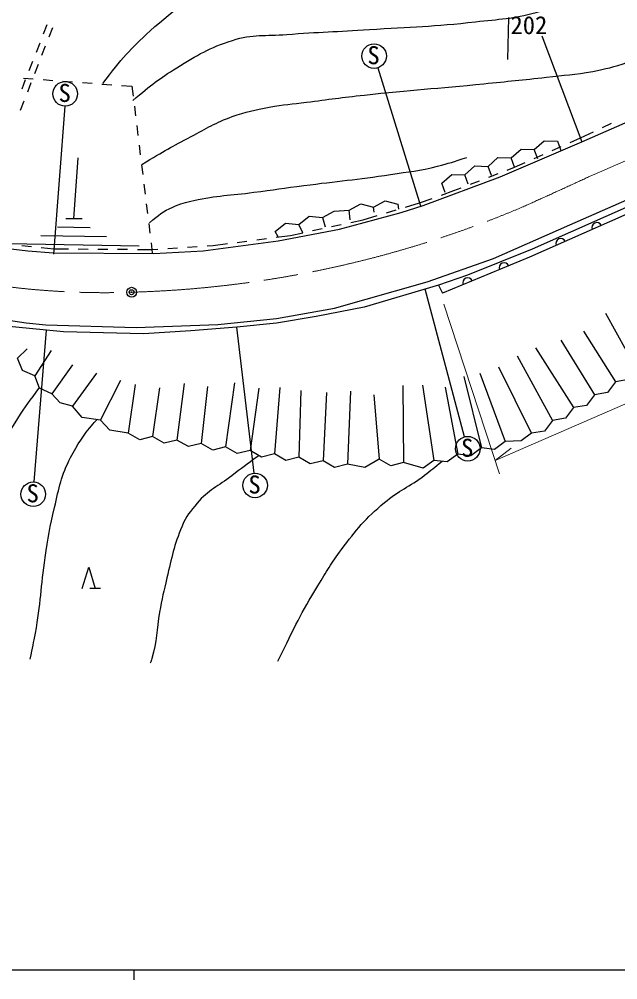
# Model space of a CAD drawing. Units: millimetres, scale not verified. Extents: x 40000 to 680000, y 20000 to 380000.
# Drawn here: x 156364 to 217171, y 204000 to 301530 of the extents above; entities that cross this region are included whole.
import ezdxf
from ezdxf.enums import TextEntityAlignment as Align

# ---------------------------------------------------------------- set-up
doc = ezdxf.new("R2010")
doc.units = ezdxf.units.MM
doc.header["$LTSCALE"] = 1000
doc.header["$PDMODE"] = 32
doc.header["$PDSIZE"] = 500
doc.linetypes.add('CHAIN', pattern=[18.5, 12, -1.5, 3.5, -1.5])
for name, color, linetype, lineweight in [('M-BGD', 7, 'Continuous', 25), ('M-BMK', 2, 'CHAIN', 13), ('M-BMK-SRVR', 3, 'Continuous', 25), ('M-STR-HTXT', 7, 'Continuous', 13), ('M-STR-STRC', 7, 'Continuous', 25), ('M-TTL-BAND', 7, 'Continuous', 25)]:
    doc.layers.add(name, color=color, linetype=linetype, lineweight=lineweight)
doc.styles.add('ＭＳ ゴシック', font='')
doc.styles.get('ＭＳ ゴシック').set_extended_font_data('MS Gothic')

msp = doc.modelspace()

# ---------------------------------------------------------------- linework, layer by layer
at = {"layer": 'M-BGD'}
for p, q in [((159174, 300951), (158809, 300020)), ((159733, 300649), (159370, 299717)), ((158444, 299089), (158079, 298158)), ((159008, 298785), (158645, 297853)), ((157714, 297227), (157350, 296296)), ((158283, 296921), (157920, 295989)), ((192779, 296589), (197128, 282568)), ((156797, 295549), (157794, 295474)), ((156985, 295365), (156620, 294434)), ((157557, 295057), (157195, 294125)), ((158791, 295399), (159788, 295323)), ((160785, 295248), (161783, 295173)), ((162780, 295097), (163777, 295022)), ((164774, 294946), (165771, 294871)), ((166768, 294796), (167817, 294716)), ((167817, 294716), (167940, 293709)), ((156832, 293193), (156470, 292261)), ((160985, 292704), (159847, 277690)), ((168061, 292716), (168183, 291724)), ((168304, 290731), (168426, 289739)), ((215610, 290534), (216515, 290959)), ((213380, 289486), (214705, 290109)), ((168547, 288746), (168668, 287753)), ((208692, 288299), (209695, 289197)), ((209695, 289197), (211041, 289155)), ((211041, 289155), (211383, 288215)), ((212316, 289012), (213380, 289486)), ((206343, 287442), (207346, 288340)), ((207346, 288340), (208692, 288299)), ((208663, 287384), (209576, 287791)), ((209034, 287359), (208692, 288299)), ((210489, 288198), (211403, 288605)), ((161928, 281264), (162340, 287463)), ((168790, 286761), (168911, 285768)), ((203994, 286586), (204997, 287484)), ((204997, 287484), (206343, 287442)), ((206686, 286503), (206343, 287442)), ((206686, 286503), (207749, 286977)), ((199297, 284874), (200300, 285772)), ((200300, 285772), (201645, 285730)), ((201645, 285730), (202649, 286628)), ((202649, 286628), (203994, 286586)), ((204337, 285647), (203994, 286586)), ((204071, 285494), (205004, 285854)), ((205937, 286214), (206686, 286503)), ((199639, 283934), (199297, 284874)), ((201988, 284790), (201645, 285730)), ((202205, 284773), (203138, 285133)), ((169033, 284776), (169154, 283783)), ((199249, 283667), (200523, 284124)), ((200523, 284124), (201272, 284413)), ((192357, 282453), (193538, 283100)), ((193538, 283100), (194839, 282754)), ((195604, 282447), (197034, 282872)), ((197034, 282872), (198308, 283329)), ((169275, 282790), (169397, 281798)), ((187170, 281399), (188351, 282045)), ((188351, 282045), (189875, 282152)), ((189875, 282152), (191056, 282799)), ((189995, 281159), (189875, 282152)), ((191056, 282799), (192357, 282453)), ((192418, 281952), (192357, 282453)), ((193687, 281878), (194646, 282163)), ((194839, 282754), (194901, 282239)), ((162760, 281250), (161096, 281278)), ((184771, 280694), (185830, 281526)), ((185830, 281526), (187170, 281399)), ((187170, 281399), (187452, 280439)), ((190059, 280902), (191299, 281169)), ((191299, 281169), (192728, 281594)), ((163577, 280349), (160250, 280404)), ((169518, 280805), (169639, 279813)), ((182373, 279989), (183431, 280821)), ((182684, 279421), (182373, 279989)), ((183431, 280821), (184771, 280694)), ((185189, 279855), (184771, 280694)), ((186148, 280061), (187126, 280272)), ((188104, 280482), (189081, 280692)), ((165227, 279434), (158571, 279544)), ((178511, 278876), (179502, 279006)), ((180494, 279135), (181486, 279265)), ((182477, 279394), (183930, 279584)), ((183930, 279584), (185171, 279851)), ((168540, 278492), (155229, 278712)), ((156616, 278565), (157610, 278462)), ((158605, 278359), (159888, 278226)), ((159888, 278226), (161366, 278214)), ((162366, 278206), (163366, 278199)), ((164366, 278191), (165366, 278183)), ((166366, 278175), (167365, 278167)), ((168365, 278159), (169843, 278148)), ((169761, 278820), (169884, 277812)), ((169843, 278148), (170460, 278188)), ((171458, 278254), (172456, 278319)), ((173454, 278385), (174451, 278451)), ((175449, 278516), (176066, 278557)), ((176066, 278557), (177519, 278747)), ((201611, 259131), (197587, 274125)), ((198971, 274524), (199349, 273713)), ((215928, 271682), (219054, 266012)), ((180236, 255441), (178469, 270269)), ((157899, 254547), (159133, 269945)), ((213687, 269852), (216921, 264707)), ((211399, 268951), (214788, 263403)), ((156202, 267109), (157181, 268051)), ((159599, 267898), (157936, 265308)), ((206949, 267365), (210523, 260795)), ((208823, 268176), (212655, 262099)), ((156709, 265862), (156202, 267109)), ((161788, 266438), (159670, 263507)), ((157936, 265308), (156709, 265862)), ((158442, 264061), (157936, 265308)), ((164221, 265587), (161781, 262225)), ((203147, 265594), (205741, 258660)), ((208390, 259491), (205093, 266206)), ((164606, 260817), (166687, 264898)), ((168139, 264458), (167436, 259508)), ((173118, 264546), (172386, 258805)), ((178226, 264607), (177336, 258102)), ((195346, 264351), (195411, 256508)), ((197319, 264378), (198492, 256737)), ((201535, 265269), (203325, 258019)), ((216921, 264707), (216116, 263629)), ((218248, 264933), (216921, 264707)), ((159670, 263507), (158442, 264061)), ((160525, 262574), (159670, 263507)), ((170614, 264107), (169911, 259156)), ((175490, 264242), (174861, 258453)), ((180719, 264060), (179811, 257750)), ((182847, 264121), (182287, 257398)), ((184976, 263817), (184762, 257047)), ((187590, 263634), (187237, 256695)), ((190022, 263756), (189712, 256344)), ((192394, 263391), (192936, 256860)), ((199643, 264161), (200908, 257378)), ((214788, 263403), (213983, 262325)), ((216116, 263629), (214788, 263403)), ((161781, 262225), (160525, 262574)), ((162768, 261087), (161781, 262225)), ((212655, 262099), (211850, 261021)), ((213983, 262325), (212655, 262099)), ((164606, 260817), (162768, 261087)), ((165556, 259800), (164606, 260817)), ((210523, 260795), (209717, 259716)), ((211850, 261021), (210523, 260795)), ((167436, 259508), (165556, 259800)), ((168603, 258837), (167436, 259508)), ((208390, 259491), (207371, 258719)), ((209717, 259716), (208390, 259491)), ((169911, 259156), (168603, 258837)), ((171078, 258485), (169911, 259156)), ((172386, 258805), (171078, 258485)), ((173553, 258134), (172386, 258805)), ((205741, 258660), (204661, 257856)), ((207371, 258719), (205741, 258660)), ((174861, 258453), (173553, 258134)), ((176028, 257782), (174861, 258453)), ((177336, 258102), (176028, 257782)), ((178504, 257431), (177336, 258102)), ((179811, 257750), (178504, 257431)), ((180979, 257079), (179811, 257750)), ((203325, 258019), (202244, 257215)), ((204661, 257856), (203325, 258019)), ((182287, 257398), (180979, 257079)), ((183454, 256728), (182287, 257398)), ((184762, 257047), (183454, 256728)), ((185929, 256376), (184762, 257047)), ((187237, 256695), (185929, 256376)), ((188404, 256024), (187237, 256695)), ((192936, 256860), (191470, 256014)), ((194103, 256189), (192936, 256860)), ((195411, 256508), (194103, 256189)), ((197411, 255934), (195411, 256508)), ((198492, 256737), (197411, 255934)), ((199828, 256575), (198492, 256737)), ((200908, 257378), (199828, 256575)), ((202244, 257215), (200908, 257378)), ((189712, 256344), (188404, 256024)), ((191470, 256014), (189712, 256344)), ((162774, 243723), (163423, 245886)), ((163423, 245886), (164072, 243723)), ((164613, 243723), (163532, 243723))]:
    msp.add_line(p, q, dxfattribs=at)
for points in [[(151167, 271582), (157058, 270691), (159085, 270501), (168246, 270231), (176543, 270528), (182515, 271150), (188407, 272204), (197811, 274852), (204561, 277251), (212283, 280656), (257218, 300357), (261718, 302350), (266339, 304026), (271149, 305323), (275392, 306188), (277527, 306593), (282761, 307142), (287625, 306980), (294886, 306332), (306723, 303863), (373019, 289914)], [(335599, 297018), (313835, 301575), (301305, 304112), (294171, 305571), (287725, 306260), (283347, 306382), (279212, 306179), (272808, 305206), (265795, 303387), (259957, 301026), (252372, 297639), (242301, 293189), (208456, 278173), (201889, 275551), (198971, 274524)], [(301453, 303423), (294561, 304818), (288805, 305683), (283938, 305595), (278671, 305602), (271428, 304386), (263888, 302089), (253904, 297553), (221855, 283410), (208197, 277354), (199349, 273713)], [(70669, 296794), (86996, 293029), (87662, 292883), (129001, 283518), (133349, 282582), (143723, 280262), (147209, 279667), (151803, 278641), (157235, 278019), (159858, 277827), (170051, 277734), (175044, 278010), (182654, 279030), (188908, 280199), (195150, 281901), (197394, 282631), (205231, 285523), (213531, 289085), (219013, 291495)], [(198971, 274524), (191404, 272308), (186539, 271362), (182513, 270660), (178469, 270269), (173784, 269876), (169000, 269579), (160866, 269795), (154272, 270443), (147623, 271475), (134773, 274450)]]:
    msp.add_lwpolyline(points, dxfattribs=at)
for centre in [(192413, 297784), (161038, 293953), (201933, 257923), (180327, 254194), (157788, 253302)]:
    msp.add_circle(centre, 1250, dxfattribs=at)
for centre, start, end in [((215026, 280382), 23.9125, 203.9125), ((211369, 278761), 23.9125, 203.9125), ((205623, 276295), 22.36675, 202.36675), ((201924, 274773), 22.36675, 202.36675)]:
    msp.add_arc(centre, 500, start, end, dxfattribs=at)
for points, knots in [([(168834, 286793), (171188, 288191), (171833, 288588), (173821, 289617), (175436, 290453), (176299, 291037), (178013, 291647), (179437, 292154), (180281, 292304), (181764, 292596), (183223, 292883), (184062, 292914), (185537, 293103), (187837, 293398), (189124, 293579), (191429, 293831), (196162, 294350), (198827, 294506), (203565, 294979), (206048, 295227), (207440, 295362), (209920, 295641), (211759, 295848), (212798, 295910), (214620, 296237), (215994, 296483), (216756, 296689), (218084, 297119), (219129, 297457), (219752, 297604), (220688, 298178), (221658, 298774), (222018, 299358), (222817, 300170), (224425, 301803), (225226, 302812), (226789, 304489), (227883, 305663), (228530, 306289), (229619, 307468), (230718, 308658), (231103, 309573), (232399, 310546), (233669, 311499), (234467, 311981), (235974, 312482), (236900, 312791), (237480, 312788), (238456, 312780), (239712, 312770), (240399, 312515), (241634, 312284), (243137, 312003), (243928, 311397), (245456, 311440), (246449, 311467), (246982, 311720), (247939, 311986), (249126, 312316), (249839, 312432), (250918, 313028), (253645, 314538), (254994, 315770), (257124, 318048), (258940, 319990), (259742, 321266), (261443, 323310), (264487, 326970), (266065, 329137), (269337, 332594), (270803, 334143), (271295, 334675), (273160, 336492)], [0, 0, 0, 0, 1, 1, 1, 2, 2, 2, 3, 3, 3, 4, 4, 4, 5, 5, 5, 6, 6, 6, 7, 7, 7, 8, 8, 8, 9, 9, 9, 10, 10, 10, 11, 11, 11, 12, 12, 12, 13, 13, 13, 14, 14, 14, 15, 15, 15, 16, 16, 16, 17, 17, 17, 18, 18, 18, 19, 19, 19, 20, 20, 20, 21, 21, 21, 22, 22, 22, 23, 23, 23, 24, 24, 24, 24]), ([(167906, 293277), (169873, 294929), (170528, 295452), (172374, 296603), (174464, 297907), (175688, 298632), (178034, 299384), (180096, 300044), (181387, 299801), (183545, 299979), (186816, 300250), (188659, 300258), (191935, 300476), (196145, 300757), (198517, 300781), (202709, 301270), (205125, 301552), (206523, 301555), (208865, 302214), (211257, 302887), (212633, 303272), (214823, 304448), (216799, 305509), (217935, 306157), (219539, 307724), (221543, 309682), (222203, 311191), (224007, 313335), (225236, 314795), (225734, 315845), (227284, 316959), (229176, 318319), (230591, 318485), (232795, 319243), (235566, 320195), (237191, 320505), (240043, 321179), (241872, 321611), (243008, 321442), (244760, 322122), (246611, 322841), (247919, 322956), (249328, 324356), (249864, 324890), (250122, 325138), (250569, 325846)], [0, 0, 0, 0, 1, 1, 1, 2, 2, 2, 3, 3, 3, 4, 4, 4, 5, 5, 5, 6, 6, 6, 7, 7, 7, 8, 8, 8, 9, 9, 9, 10, 10, 10, 11, 11, 11, 12, 12, 12, 13, 13, 13, 14, 14, 14, 15, 15, 15, 15]), ([(164846, 294992), (166844, 297584), (167591, 298459), (169679, 300354), (172257, 302694), (173959, 303768), (177059, 305352), (179120, 306404), (180408, 306798), (182686, 307205), (185295, 307671), (186826, 307404), (189471, 307238), (192280, 307062), (193817, 306593), (196621, 306345), (199419, 306097), (200994, 305881), (203803, 305947), (206810, 306019), (208559, 305831), (211482, 306543), (212811, 306867), (213596, 307095), (214725, 307867), (215918, 308683), (216419, 309361), (217406, 310416), (218562, 311651), (219202, 312371), (220120, 313792), (221436, 315827), (221770, 317205), (223066, 319253), (223676, 320217), (224087, 320723), (224886, 321537), (226085, 322757), (226786, 323065), (228494, 324019)], [0, 0, 0, 0, 1, 1, 1, 2, 2, 2, 3, 3, 3, 4, 4, 4, 5, 5, 5, 6, 6, 6, 7, 7, 7, 8, 8, 8, 9, 9, 9, 10, 10, 10, 11, 11, 11, 12, 12, 12, 13, 13, 13, 13]), ([(169593, 280867), (170577, 281672), (170938, 282005), (171954, 282456), (172762, 282814), (173256, 282919), (174116, 283118), (176448, 283657), (177814, 283632), (180184, 283956), (182175, 284229), (183290, 284378), (185282, 284640), (188719, 285093), (190659, 285242), (194086, 285766), (195957, 286052), (197024, 286138), (198857, 286610), (200034, 286913), (200452, 287031), (201836, 287503)], [0, 0, 0, 0, 1, 1, 1, 2, 2, 2, 3, 3, 3, 4, 4, 4, 5, 5, 5, 6, 6, 6, 7, 7, 7, 7]), ([(158442, 264163), (157330, 262699), (157001, 262273), (156191, 260986), (155433, 259780), (154981, 259110), (154404, 257808), (153804, 256455), (153530, 255663), (153146, 254234), (152838, 253085), (152666, 252435), (152517, 251255), (152254, 249170), (152343, 247978), (152087, 245893), (151993, 245125), (152087, 244639), (151756, 243940), (151529, 243460), (151384, 243252), (150995, 242815)], [0, 0, 0, 0, 1, 1, 1, 2, 2, 2, 3, 3, 3, 4, 4, 4, 5, 5, 5, 6, 6, 6, 7, 7, 7, 7]), ([(157482, 236559), (157762, 237817), (157819, 238170), (158012, 239207), (158562, 242181), (158553, 243895), (159004, 246886), (159305, 248875), (159478, 249993), (159948, 251950), (160434, 253971), (160609, 255179), (161586, 257014), (162342, 258433), (162816, 259225), (163870, 260439), (164041, 260636), (164098, 260714), (164317, 260936)], [0, 0, 0, 0, 1, 1, 1, 2, 2, 2, 3, 3, 3, 4, 4, 4, 5, 5, 5, 6, 6, 6, 6]), ([(180700, 257212), (179372, 256240), (179028, 255983), (177970, 255177), (176575, 254114), (175577, 253735), (174445, 252397), (173740, 251563), (173327, 251071), (172906, 250063), (172080, 248087), (171872, 246882), (171367, 244801), (171039, 243451), (170870, 242691), (170622, 241325), (170289, 239487), (170392, 238390), (169828, 236609), (169772, 236433), (169758, 236366), (169679, 236162)], [0, 0, 0, 0, 1, 1, 1, 2, 2, 2, 3, 3, 3, 4, 4, 4, 5, 5, 5, 6, 6, 6, 7, 7, 7, 7]), ([(182637, 236360), (184468, 240041), (184935, 241124), (186708, 244006), (187604, 245463), (188073, 246305), (189091, 247680), (190594, 249710), (191537, 250809), (193460, 252446), (194926, 253695), (196007, 254049), (197531, 255227), (198240, 255774), (198486, 255960), (199318, 256666)], [0, 0, 0, 0, 1, 1, 1, 2, 2, 2, 3, 3, 3, 4, 4, 4, 5, 5, 5, 5])]:
    msp.add_open_spline(points, degree=3, knots=knots, dxfattribs=at)
at = {"layer": 'M-BMK'}
msp.add_line((214770, 285777), (262214, 306564), dxfattribs=at)
for centre, radius, start, end in [((-89715, 944077), 725306, 294.18544, 294.82211), ((164676, 383592), 109824, 271.62113, 292.91428), ((165004, 353555), 79791, 258.49257, 271.99539)]:
    msp.add_arc(centre, radius, start, end, dxfattribs=at)
at = {"layer": 'M-BMK-SRVR'}
msp.add_circle((167783, 273812), 500, dxfattribs=at)
msp.add_point((167783, 273812), dxfattribs=at)
at = {"layer": 'M-STR-HTXT'}
for p, q in [((199508, 272610), (205142, 255382)), ((204705, 256720), (206339, 257976))]:
    msp.add_line(p, q, dxfattribs=at)
msp.add_lwpolyline([(204705, 256720), (228472, 267057), (246801, 274800), (261881, 279968), (280670, 281853), (298122, 282180)], dxfattribs=at)
at = {"layer": 'M-STR-STRC'}
for p, q in [((206001, 297429), (206100, 301695)), ((209460, 299859), (213531, 289085))]:
    msp.add_line(p, q, dxfattribs=at)
at = {"layer": 'M-TTL-BAND'}
for p, q in [((40000, 205000), (579000, 205000)), ((168000, 205000), (168000, 204000))]:
    msp.add_line(p, q, dxfattribs=at)

# ---------------------------------------------------------------- texts
at = {"layer": 'M-BGD', "style": 'ＭＳ ゴシック'}
for p in [(191735, 296410), (160359, 292580), (201254, 256550), (179648, 252820), (157110, 251929)]:
    msp.add_text('S', height=1833, dxfattribs=at).set_placement(p, align=Align.BOTTOM_LEFT)
at = {"layer": 'M-STR-STRC', "style": 'ＭＳ ゴシック'}
msp.add_text('202', height=1833, dxfattribs=at).set_placement((208140, 300929), align=Align.MIDDLE_CENTER)

doc.saveas('drawing.dxf')
